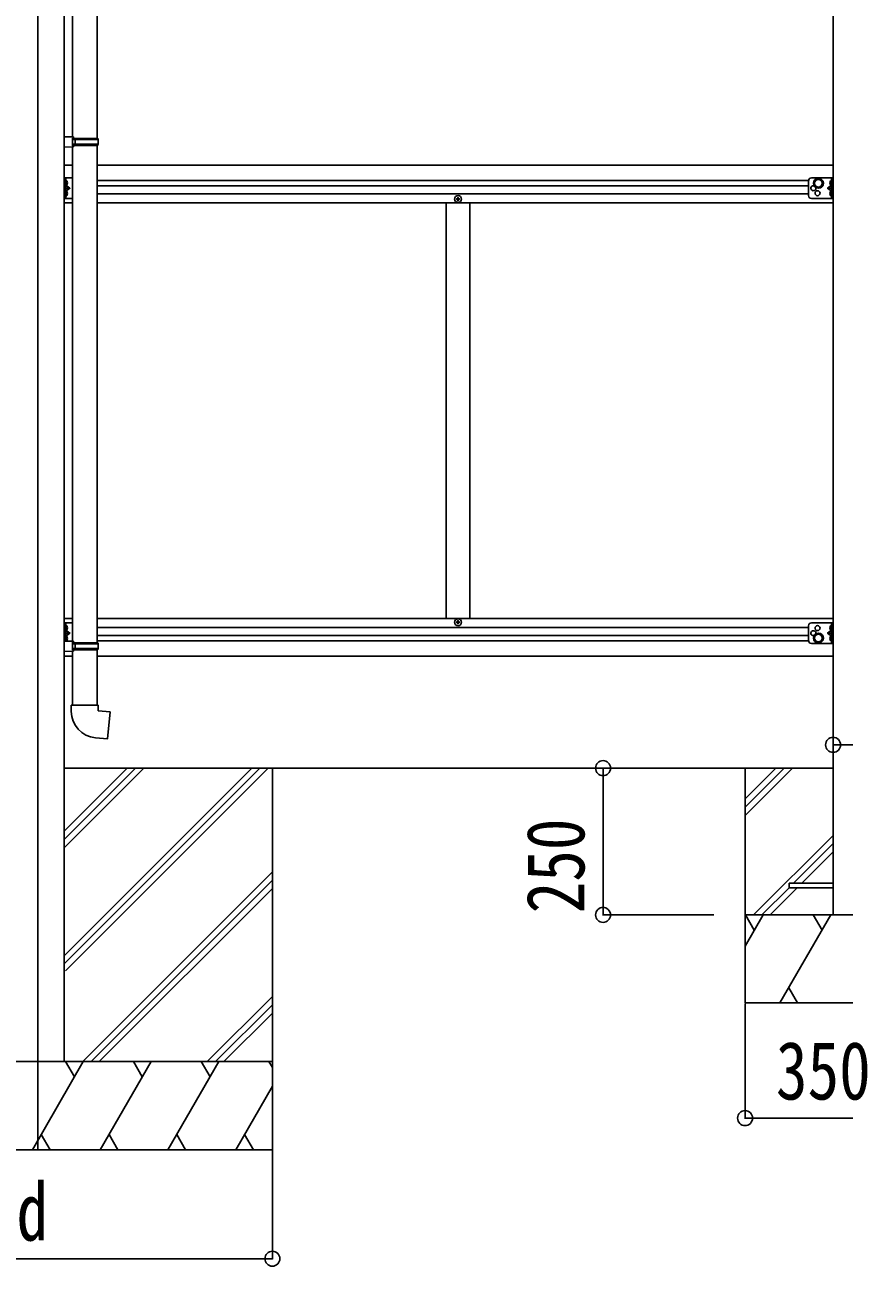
# Model space of a CAD drawing. Units: millimetres, scale not verified. Extents: x -12615 to 12615, y -8910 to 8910.
# Drawn here: x -1007 to 389, y -5428 to -3313 of the extents above; entities that cross this region are included whole.
import ezdxf
from ezdxf.enums import TextEntityAlignment as Align

# ---------------------------------------------------------------- set-up
doc = ezdxf.new("R2010")
doc.units = ezdxf.units.MM
doc.header["$LTSCALE"] = 40
for name, color, linetype in [('0-3_YKK_12', 2, 'Continuous'), ('0-4_YKK_13', 4, 'Continuous'), ('0-5_YKK_A1', 4, 'Continuous'), ('0-6_YKK_D', 6, 'Continuous')]:
    doc.layers.add(name, color=color, linetype=linetype)
doc.styles.add('ＭＳ ゴシック', font='')
doc.styles.get('ＭＳ ゴシック').set_extended_font_data('MS Gothic')

msp = doc.modelspace()

# ---------------------------------------------------------------- linework, layer by layer
at = {"layer": '0-3_YKK_12'}
msp.add_line((-985.1, -2054.67), (-985.1, -5229.07), dxfattribs=at)
at = {"layer": '0-4_YKK_13'}
for p, q in [((-925.9, -3503.69), (-925.9, -2661.56)), ((-883.9, -3506.25), (-883.9, -2659)), ((-923.9, -3503.75), (-939.9, -3503.28)), ((-939.9, -3503.28), (-939.9, -3521.22)), ((-923.9, -3505.75), (-925.9, -3505.75)), ((-882.9, -3506.25), (-925.9, -3506.25)), ((-881.9, -3508.25), (-925.9, -3508.25)), ((-923.9, -3505.75), (-923.9, -3503.75)), ((-921.42, -3508.25), (-920.99, -3506.25)), ((-881.9, -3508.25), (-882.9, -3506.25)), ((-881.9, -3508.25), (-881.9, -3516.25)), ((-923.9, -3520.75), (-939.9, -3521.22)), ((-881.9, -3516.25), (-925.9, -3516.25)), ((-882.9, -3518.25), (-925.9, -3518.25)), ((-925.9, -3520.81), (-925.9, -4362.94)), ((-923.9, -3520.75), (-923.9, -3518.75)), ((-883.9, -3518.25), (-883.9, -4365.5)), ((-881.9, -3516.25), (-882.9, -3518.25)), ((-939.9, -3573.57), (-939.9, -3608.57)), ((-925.9, -3573.57), (-939.9, -3573.57)), ((-937.4, -3573.57), (-937.4, -3608.57)), ((332.9, -3573.57), (369.9, -3573.57)), ((367.4, -3573.57), (367.4, -3608.57)), ((369.9, -3573.57), (369.9, -3608.57)), ((-936.9, -3578.07), (-937.4, -3578.16)), ((-937.4, -3591.07), (-930.4, -3591.07)), ((-936.9, -3578.07), (-936.1, -3578.21)), ((-936.9, -3586.07), (-936.1, -3585.93)), ((327.9, -3578.57), (327.9, -3603.57)), ((367.4, -3591.07), (360.4, -3591.07)), ((366.9, -3578.07), (366.1, -3578.21)), ((366.9, -3586.07), (366.1, -3585.93)), ((366.9, -3578.07), (367.4, -3578.16)), ((-925.9, -3608.57), (-939.9, -3608.57)), ((-936.9, -3596.07), (-937.4, -3596.16)), ((-936.9, -3596.07), (-936.1, -3596.21)), ((-936.9, -3604.07), (-936.1, -3603.93)), ((-270.6, -3610.07), (-271.6, -3610.07)), ((332.9, -3608.57), (369.9, -3608.57)), ((366.9, -3596.07), (366.1, -3596.21)), ((366.9, -3604.07), (366.1, -3603.93)), ((366.9, -3596.07), (367.4, -3596.16)), ((-939.9, -4366.57), (-939.9, -4331.57)), ((-925.9, -4331.57), (-939.9, -4331.57)), ((-937.4, -4362.61), (-937.4, -4331.57)), ((-270.6, -4330.07), (-271.6, -4330.07)), ((332.9, -4331.57), (369.9, -4331.57)), ((367.4, -4366.57), (367.4, -4331.57)), ((369.9, -4366.57), (369.9, -4331.57)), ((-936.9, -4344.07), (-937.4, -4343.98)), ((-937.4, -4349.07), (-930.4, -4349.07)), ((-936.9, -4336.07), (-936.1, -4336.21)), ((-936.9, -4344.07), (-936.1, -4343.93)), ((-936.9, -4354.07), (-936.1, -4354.21)), ((327.9, -4361.57), (327.9, -4336.57)), ((367.4, -4349.07), (360.4, -4349.07)), ((366.9, -4336.07), (366.1, -4336.21)), ((366.9, -4344.07), (366.1, -4343.93)), ((366.9, -4354.07), (366.1, -4354.21)), ((366.9, -4344.07), (367.4, -4343.98)), ((-923.9, -4363), (-939.9, -4362.53)), ((-939.9, -4380.47), (-939.9, -4362.53)), ((-936.9, -4362.07), (-937.4, -4361.98)), ((-936.9, -4362.07), (-936.1, -4361.93)), ((-882.9, -4365.5), (-925.9, -4365.5)), ((-881.9, -4367.5), (-925.9, -4367.5)), ((-881.9, -4375.5), (-925.9, -4375.5)), ((-882.9, -4377.5), (-925.9, -4377.5)), ((-923.9, -4363), (-923.9, -4365)), ((-921.42, -4375.5), (-920.99, -4377.5)), ((-883.9, -4377.5), (-883.9, -4471.5)), ((-881.9, -4367.5), (-882.9, -4365.5)), ((-881.9, -4375.5), (-882.9, -4377.5)), ((-881.9, -4375.5), (-881.9, -4367.5)), ((332.9, -4366.57), (369.9, -4366.57)), ((366.9, -4362.07), (366.1, -4361.93)), ((366.9, -4362.07), (367.4, -4361.98)), ((-923.9, -4380), (-939.9, -4380.47)), ((-923.9, -4378), (-925.9, -4378)), ((-925.9, -4380.06), (-925.9, -4471.5)), ((-923.9, -4378), (-923.9, -4380)), ((-881.9, -4471.5), (-927.9, -4471.5)), ((-927.9, -4471.5), (-927.9, -4482.42)), ((-881.9, -4481.5), (-881.9, -4471.5)), ((369.9, -4775.07), (294.9, -4775.07))]:
    msp.add_line(p, q, dxfattribs=at)
for points in [[(-923.9, -3518.75), (-925.9, -3518.75), (-925.9, -3505.75)], [(-921.42, -3508.25), (-921.42, -3516.25), (-920.99, -3518.25)], [(-937.78, -3582.07), (-937.15, -3580.88), (-934.92, -3579.77)], [(-937.78, -3582.07), (-937.15, -3583.26), (-934.92, -3584.37)], [(-936.9, -3578.07), (-936.9, -3586.07), (-937.4, -3585.98), (-937.4, -3578.16)], [(-937.4, -3586.07), (-930.4, -3591.07), (-937.4, -3596.07)], [(367.4, -3586.07), (360.4, -3591.07), (367.4, -3596.07)], [(367.78, -3582.07), (367.15, -3580.88), (364.92, -3579.77)], [(367.78, -3582.07), (367.15, -3583.26), (364.92, -3584.37)], [(366.9, -3578.07), (366.9, -3586.07), (367.4, -3585.98), (367.4, -3578.16)], [(-937.78, -3600.07), (-937.15, -3598.88), (-934.92, -3597.77)], [(-937.78, -3600.07), (-937.15, -3601.26), (-934.92, -3602.37)], [(-936.9, -3596.07), (-936.9, -3604.07), (-937.4, -3603.98), (-937.4, -3596.16)], [(-271.6, -3610.07), (-271.6, -3609.07), (-270.6, -3609.07)], [(-269.6, -3608.07), (-269.6, -3607.07), (-268.6, -3607.07), (-268.6, -3608.07)], [(-268.6, -3611.07), (-268.6, -3612.07), (-269.6, -3612.07), (-269.6, -3611.07)], [(-267.6, -3609.07), (-266.6, -3609.07), (-266.6, -3610.07), (-267.6, -3610.07)], [(367.78, -3600.07), (367.15, -3598.88), (364.92, -3597.77)], [(367.78, -3600.07), (367.15, -3601.26), (364.92, -3602.37)], [(366.9, -3596.07), (366.9, -3604.07), (367.4, -3603.98), (367.4, -3596.16)], [(-271.6, -4330.07), (-271.6, -4331.07), (-270.6, -4331.07)], [(-268.6, -4329.07), (-268.6, -4328.07), (-269.6, -4328.07), (-269.6, -4329.07)], [(-269.6, -4332.07), (-269.6, -4333.07), (-268.6, -4333.07), (-268.6, -4332.07)], [(-267.6, -4331.07), (-266.6, -4331.07), (-266.6, -4330.07), (-267.6, -4330.07)], [(-937.78, -4340.07), (-937.15, -4338.88), (-934.92, -4337.77)], [(-937.78, -4340.07), (-937.15, -4341.26), (-934.92, -4342.37)], [(-937.78, -4358.07), (-937.15, -4356.88), (-934.92, -4355.77)], [(-936.9, -4344.07), (-936.9, -4336.07), (-937.4, -4336.16), (-937.4, -4343.98)], [(-937.4, -4354.07), (-930.4, -4349.07), (-937.4, -4344.07)], [(-936.9, -4362.07), (-936.9, -4354.07), (-937.4, -4354.16), (-937.4, -4361.98)], [(367.4, -4354.07), (360.4, -4349.07), (367.4, -4344.07)], [(367.78, -4340.07), (367.15, -4338.88), (364.92, -4337.77)], [(367.78, -4340.07), (367.15, -4341.26), (364.92, -4342.37)], [(367.78, -4358.07), (367.15, -4356.88), (364.92, -4355.77)], [(366.9, -4344.07), (366.9, -4336.07), (367.4, -4336.16), (367.4, -4343.98)], [(366.9, -4362.07), (366.9, -4354.07), (367.4, -4354.16), (367.4, -4361.98)], [(-937.78, -4358.07), (-937.15, -4359.26), (-934.92, -4360.37)], [(-923.9, -4365), (-925.9, -4365), (-925.9, -4378)], [(-921.42, -4375.5), (-921.42, -4367.5), (-920.99, -4365.5)], [(367.78, -4358.07), (367.15, -4359.26), (364.92, -4360.37)], [(-886.82, -4527.25), (-865.99, -4529.07), (-861.98, -4483.25), (-881.9, -4481.5)], [(294.9, -4775.07), (294.9, -4783.07), (369.9, -4783.07)]]:
    msp.add_lwpolyline(points, dxfattribs=at)
for points in [[(344.9, -3590.08), (351.4, -3586.32), (351.4, -3578.82), (344.9, -3575.07), (338.4, -3578.82), (338.4, -3586.32)], [(344.9, -4350.07), (351.4, -4353.82), (351.4, -4361.32), (344.9, -4365.08), (338.4, -4361.32), (338.4, -4353.82)]]:
    msp.add_lwpolyline(points, close=True, dxfattribs=at)
for centre, radius in [((344.9, -3582.57), 8.5), ((344.9, -3582.57), 7.5), ((344.9, -3582.57), 6.5), ((-269.1, -3609.57), 5.9), ((343.4, -3599.57), 4.25), ((-269.1, -4330.57), 5.9), ((344.9, -4357.57), 8.5), ((344.9, -4357.57), 7.5), ((344.9, -4357.57), 6.5), ((343.4, -4340.57), 4.25)]:
    msp.add_circle(centre, radius, dxfattribs=at)
for centre, radius, start, end in [((332.9, -3578.57), 5, 90, 180), ((-936.25, -3579.1), 0.9, 32.05588, 80), ((-936.25, -3585.04), 0.9, 280, 327.94412), ((-941, -3582.07), 6.5, 327.94412, 32.05588), ((336.4, -3591.07), 4.25, 72.87654, 17.11996), ((371, -3582.07), 6.5, 147.94412, 212.05588), ((366.25, -3579.1), 0.9, 100, 147.94412), ((366.25, -3585.04), 0.9, 212.05588, 260), ((-936.25, -3597.1), 0.9, 32.05588, 80), ((-936.25, -3603.04), 0.9, 280, 327.94412), ((-941, -3600.07), 6.5, 327.94412, 32.05588), ((-270.6, -3608.07), 1, 270, 0), ((-270.6, -3611.07), 1, 0, 90), ((-267.6, -3608.07), 1, 180, 270), ((-267.6, -3611.07), 1, 90, 180), ((332.9, -3603.57), 5, 180, 270), ((371, -3600.07), 6.5, 147.94412, 212.05588), ((366.25, -3597.1), 0.9, 100, 147.94412), ((366.25, -3603.04), 0.9, 212.05588, 260), ((-270.6, -4329.07), 1, 270, 0), ((-270.6, -4332.07), 1, 0, 90), ((-267.6, -4329.07), 1, 180, 270), ((-267.6, -4332.07), 1, 90, 180), ((332.9, -4336.57), 5, 90, 180), ((-936.25, -4337.1), 0.9, 32.05588, 80), ((-936.25, -4343.04), 0.9, 280, 327.94412), ((-936.25, -4355.1), 0.9, 32.05588, 80), ((-941, -4340.07), 6.5, 327.94412, 32.05588), ((-941, -4358.07), 6.5, 327.94412, 32.05588), ((336.4, -4349.07), 4.25, 342.88004, 287.12346), ((371, -4340.07), 6.5, 147.94412, 212.05588), ((371, -4358.07), 6.5, 147.94412, 212.05588), ((366.25, -4337.1), 0.9, 100, 147.94412), ((366.25, -4343.04), 0.9, 212.05588, 260), ((366.25, -4355.1), 0.9, 100, 147.94412), ((-936.25, -4361.04), 0.9, 280, 327.94412), ((332.9, -4361.57), 5, 180, 270), ((366.25, -4361.04), 0.9, 212.05588, 260), ((-882.9, -4482.42), 45, 180, 265)]:
    msp.add_arc(centre, radius, start, end, dxfattribs=at)
at = {"layer": '0-5_YKK_A1'}
for p, q in [((-939.9, -2450.07), (-939.9, -5079.07)), ((369.9, -2466.07), (369.9, -4829.07)), ((-939.9, -3552.07), (-925.9, -3552.07)), ((-883.9, -3552.07), (369.9, -3552.07)), ((327.92, -3578.07), (-883.9, -3578.07)), ((327.9, -3587.07), (-883.9, -3587.07)), ((-925.9, -3616.07), (-939.9, -3616.07)), ((-883.9, -3600.57), (327.9, -3600.57)), ((369.9, -3616.07), (-883.9, -3616.07)), ((-289.1, -4324.07), (-289.1, -3616.07)), ((-249.1, -4324.07), (-249.1, -3616.07)), ((-925.9, -4324.07), (-939.9, -4324.07)), ((369.9, -4324.07), (-883.9, -4324.07)), ((327.9, -4339.57), (-883.9, -4339.57)), ((327.9, -4353.07), (-883.9, -4353.07)), ((327.92, -4362.07), (-883.9, -4362.07)), ((-925.9, -4388.07), (-939.9, -4388.07)), ((369.9, -4388.07), (-883.9, -4388.07)), ((-940.1, -4898.55), (-620.62, -4579.07)), ((-940.1, -4912.69), (-606.48, -4579.07)), ((-940.1, -4714.7), (-804.47, -4579.07)), ((-940.1, -4700.56), (-818.61, -4579.07)), ((-940.1, -4686.42), (-832.75, -4579.07)), ((-939.9, -4579.07), (369.9, -4579.07)), ((-937.84, -4924.57), (-592.34, -4579.07)), ((-585.3, -4579.07), (-585.3, -5229.07)), ((219.9, -4579.07), (219.9, -4979.07)), ((219.9, -4631.42), (272.25, -4579.07)), ((219.9, -4645.56), (286.39, -4579.07)), ((219.9, -4659.7), (300.53, -4579.07)), ((234.38, -4829.07), (369.9, -4693.55)), ((302.52, -4775.07), (369.9, -4707.69)), ((316.66, -4775.07), (369.9, -4721.84)), ((-908.49, -5079.07), (-585.3, -4755.88)), ((-894.35, -5079.07), (-585.3, -4770.02)), ((-880.21, -5079.07), (-585.3, -4784.17)), ((248.52, -4829.07), (294.9, -4782.69)), ((262.66, -4829.07), (308.66, -4783.07)), ((219.9, -4829.07), (569.9, -4829.07)), ((219.9, -4882.19), (250.57, -4829.07)), ((235.56, -4855.05), (220.56, -4829.07)), ((279.43, -4979.07), (366.04, -4829.07)), ((351.03, -4855.05), (336.03, -4829.07)), ((-696.36, -5079.07), (-585.3, -4968.01)), ((294.43, -4953.09), (309.43, -4979.07)), ((-682.22, -5079.07), (-585.3, -4982.15)), ((219.9, -4979.07), (569.9, -4979.07)), ((-668.07, -5079.07), (-585.3, -4996.3)), ((-585.3, -5079.07), (-1385.3, -5079.07)), ((-994.14, -5229.07), (-907.54, -5079.07)), ((-922.54, -5105.05), (-937.54, -5079.07)), ((-878.67, -5229.07), (-792.07, -5079.07)), ((-807.07, -5105.05), (-822.07, -5079.07)), ((-763.2, -5229.07), (-676.6, -5079.07)), ((-706.6, -5079.07), (-691.6, -5105.05)), ((-591.13, -5079.07), (-585.3, -5089.17)), ((-647.73, -5229.07), (-585.3, -5120.93)), ((-979.14, -5203.09), (-964.14, -5229.07)), ((-863.67, -5203.09), (-848.68, -5229.07)), ((-748.2, -5203.09), (-733.21, -5229.07)), ((-632.73, -5203.09), (-617.74, -5229.07)), ((-1385.3, -5229.07), (-585.3, -5229.07))]:
    msp.add_line(p, q, dxfattribs=at)
at = {"layer": '0-6_YKK_D'}
for p, q in [((369.9, -4500.13), (369.9, -4540.37)), ((166.9, -4579.07), (-23.07, -4579.07)), ((-22.07, -4579.07), (-22.07, -4829.07)), ((166.9, -4829.07), (-23.07, -4829.07)), ((219.9, -4980.07), (219.9, -5176.34)), ((219.9, -5175.34), (569.9, -5175.34)), ((-585.3, -5214.85), (-585.3, -5415.78)), ((-1385.3, -5414.78), (-585.3, -5414.78))]:
    msp.add_line(p, q, dxfattribs=at)
msp.add_lwpolyline([(369.9, -4539.37), (419.9, -4539.37), (633.3, -4539.37)], dxfattribs=at)
for centre in [(369.9, -4539.37), (-22.07, -4579.07), (-22.07, -4829.07), (219.9, -5175.34), (-585.3, -5414.78)]:
    msp.add_circle(centre, 12.75, dxfattribs=at)

# ---------------------------------------------------------------- texts
at = {"layer": '0-6_YKK_D', "style": 'ＭＳ ゴシック', "width": 0.8}
msp.add_text('250', height=98.97, rotation=90, dxfattribs=at).set_placement((-24.07, -4826.47), align=Align.BOTTOM_LEFT)
for s, p in [('350', (272.5, -5173.34)), ('d', (-1021.3, -5413.48))]:
    msp.add_text(s, height=98.97, dxfattribs=at).set_placement(p, align=Align.BOTTOM_LEFT)

doc.saveas('drawing.dxf')
